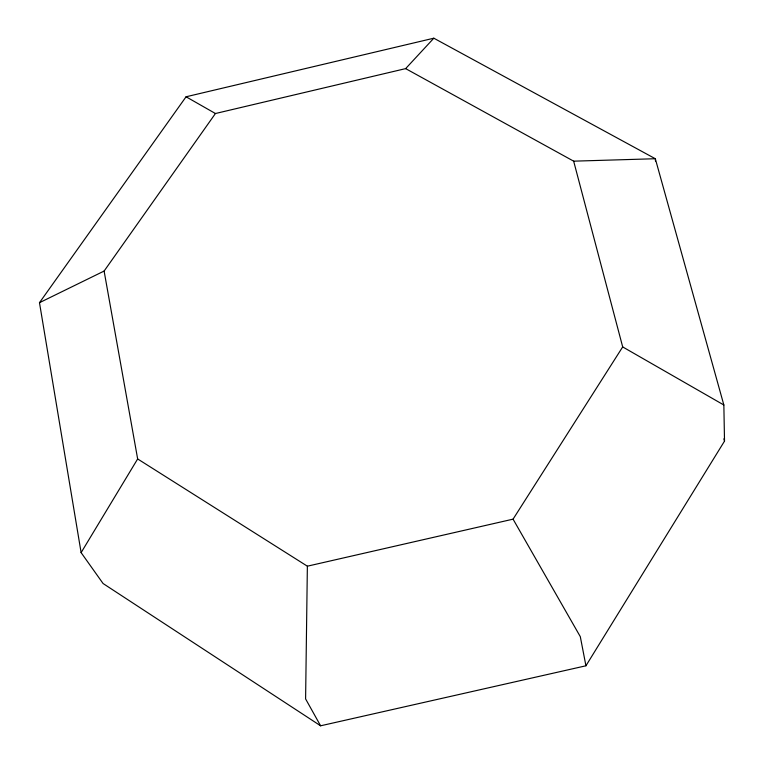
<?xml version="1.0" encoding="UTF-8"?>
<svg xmlns="http://www.w3.org/2000/svg" width="764" height="764" viewBox="0 0 764 764"><rect width="100%" height="100%" fill="white"/><g stroke="black" fill="none" stroke-linecap="round" stroke-linejoin="round"><path stroke-width="1.15" d="M433.828 38.2L405.646 68.617L215.438 113.521L104.105 271.058L137.654 458.944L307.367 566.191L305.6 698.907L320.603 725.8L585.931 665.788L724.52 441.114L723.852 404.996L655.321 158.731L433.828 38.2L186.072 96.78L39.48 302.687L81.118 552.63L103.073 583.515L320.603 725.8M81.118 552.63L137.654 458.944M307.367 566.191L513.064 519.157L622.689 346.923L573.659 161.166L405.646 68.617M39.48 302.687L104.105 271.058M573.659 161.166L655.321 158.731L655.483 161.099M186.072 96.78L215.438 113.521M622.689 346.923L723.852 404.996M513.064 519.157L580.306 636.651L585.931 665.788M723.89 438.813L724.52 441.114"/></g></svg>
